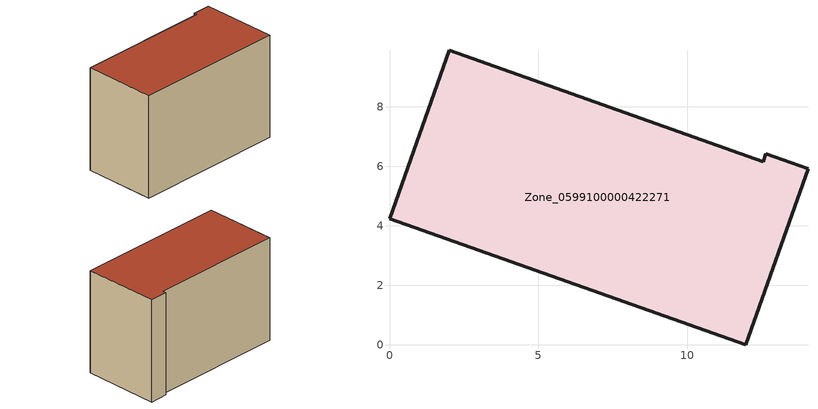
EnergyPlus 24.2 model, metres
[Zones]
Zone_0599100000422271
 floor ground (C_G): 11.96,0 0,4.24 2.01,9.9 12.55,6.16 12.64,6.41 14.06,5.91 z0.56
 wall outside (C_F): 11.96,0 14.06,5.91 12.64,6.41 12.55,6.16 2.01,9.9 0,4.24 11.96,0 z0.56:9.15
 roof outside (C_R): 0,4.24 11.96,0 14.06,5.91 12.64,6.41 12.55,6.16 2.01,9.9 z9.15
[BUILDING]
Pand.0599100000422271: North Axis=0; Terrain=City; Loads Convergence Tolerance Value=0.04; Temperature Convergence Tolerance Value=0.4; Solar Distribution=FullExterior; Maximum Number of Warmup Days=25; Minimum Number of Warmup Days=1
[Site:Location]
Rotterdam.The.Hague.AP_ZH_NLD Design_Conditions: Latitude=51.96; Longitude=4.45; Time Zone=1; Elevation=-4.5
[SITE:GROUNDTEMPERATURE:BUILDINGSURFACE]
18, 18, 18, 18, 18, 18, 18, 18, 18, 18, 18, 18
[MATERIAL] Thermal Absorptance=0.9; Solar Absorptance=0.7; Visible Absorptance=0.7
Name | Roughness | Thickness | Conductivity | Density | Specific Heat
G.TI.2006-2014 | MediumSmooth | 0.15 | 0.06 | 540 | 1210
F.TI.2006-2014 | Rough | 0.3 | 0.12 | 1920 | 840
R.TI.2006-2014 | MediumRough | 0.2 | 0.08 | 1500 | 1000
[CONSTRUCTION]
C_G: G.TI.2006-2014
C_F: F.TI.2006-2014
C_R: R.TI.2006-2014
[ZONE]
Zone_0599100000422271: Type=1; Multiplier=1; Ceiling Height=Autocalculate; Volume=Autocalculate; Floor Area=autocalculate; Part of Total Floor Area=Yes
[ZONEINFILTRATION:DESIGNFLOWRATE]
Infil_Zone_0599100000422271: Zone or ZoneList or Space or SpaceList=Zone_0599100000422271; Schedule=AlwaysOn; Design Flow Rate Calculation Method=Flow/Area; Flow Rate per Floor Area=0.0015; Constant Term Coefficient=1; Temperature Term Coefficient=0; Velocity Term Coefficient=0; Velocity Squared Term Coefficient=0
[HVACTEMPLATE:ZONE:IDEALLOADSAIRSYSTEM]
Zone_0599100000422271: Maximum Heating Supply Air Temperature=50; Minimum Cooling Supply Air Temperature=13; Maximum Heating Supply Air Humidity Ratio=0.0156; Minimum Cooling Supply Air Humidity Ratio=0.0077; Heating Limit=NoLimit; Cooling Limit=NoLimit; Dehumidification Control Type=ConstantSensibleHeatRatio; Cooling Sensible Heat Ratio=0.7; Dehumidification Setpoint=60; Humidification Control Type=None; Humidification Setpoint=30; Outdoor Air Method=None; Outdoor Air Flow Rate per Person=0.00944; Outdoor Air Flow Rate per Zone Floor Area=0; Outdoor Air Flow Rate per Zone=0; Demand Controlled Ventilation Type=None; Outdoor Air Economizer Type=NoEconomizer; Heat Recovery Type=None; Sensible Heat Recovery Effectiveness=0.7; Latent Heat Recovery Effectiveness=0.65
[ZONECONTROL:THERMOSTAT]
ThermostatControl_Zone_0599100000422271: Zone or ZoneList=Zone_0599100000422271; Control Type Schedule=DualSetpointControlType; Control 1=Thermostat_Zone_0599100000422271; Temperature Difference Between Cutout And Setpoint=0
[THERMOSTATSETPOINT:DUALSETPOINT]
Thermostat_Zone_0599100000422271: Heating Setpoint Temperature Schedule=HeatingSetpoint_Zone_0599100000422271; Cooling Setpoint Temperature Schedule=CoolingSetpoint_Zone_0599100000422271
[SCHEDULE:COMPACT]
HeatingSetpoint_Zone_0599100000422271: Through: 12/31, For: AllDays, Until: 24:00, 21
CoolingSetpoint_Zone_0599100000422271: Through: 12/31, For: AllDays, Until: 24:00, 24
DualSetpointControlType: Through: 12/31, For: AllDays, Until: 24:00, 4
AlwaysOn: Through: 12/31, For: AllDays, Until: 24:00, 1
